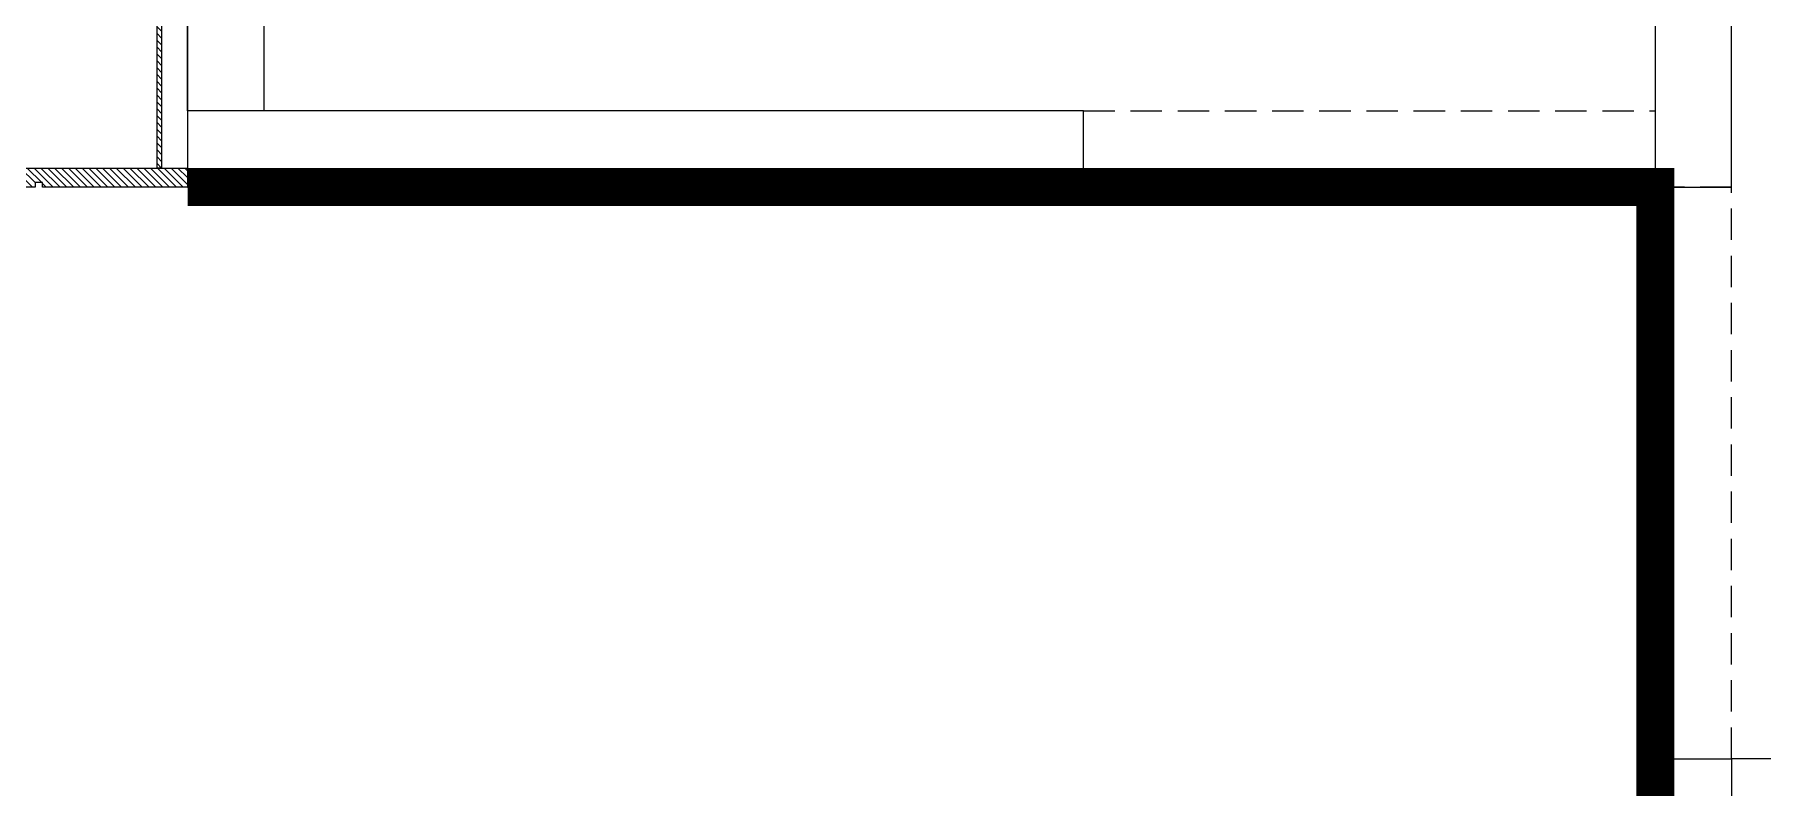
# Model space of a CAD drawing. Header units: feet. Extents: x 3060731 to 3073674, y -5462724 to -5455094.
# Drawn here: x 3068343 to 3070609, y -5457682 to -5456694 of the extents above; entities that cross this region are included whole.
import ezdxf

# ---------------------------------------------------------------- set-up
doc = ezdxf.new("R2010")
doc.units = ezdxf.units.FT
doc.header["$LTSCALE"] = 33
doc.header["$MEASUREMENT"] = 0
doc.linetypes.add('a_p6_plan_L18$0$HIDDEN', pattern=[0.375, 0.25, -0.125])
doc.linetypes.add('ACAD_ISO03W100', pattern=[30, 12, -18])
for name, color, linetype, lineweight in [('LENS-CURTAIN', 5, 'a_p6_plan_L18$0$HIDDEN', 9), ('LENS-PARTITION', 21, 'Continuous', 25), ('LK-FF&E WALL', 1, 'Continuous', 9), ('LK-FLUTTED FINISH', 20, 'Continuous', 30), ('LK-MIRROR', 133, 'Continuous', 13), ('LN-ELEVATION-1', 81, 'Continuous', 25), ('LN-ELEVATION-3', 125, 'Continuous', 18), ('LN-ELEVATION-4', 145, 'Continuous', 13), ('LN-HATCH', 251, 'Continuous', 0)]:
    doc.layers.add(name, color=color, linetype=linetype, lineweight=lineweight)
pattern_1 = [(45, (4209746.0415, 1706864.74), (-4.4901280605, 4.4901280605), [])]
pattern_2 = [(45, (4210046.0415, 1706864.74), (-4.4901280605, 4.4901280605), [])]

# ---------------------------------------------------------------- blocks, each defined once
blk = doc.blocks.new('CLENS 900')
at = {"layer": 'LN-HATCH', "ltscale": 0.5}
h = blk.add_hatch(dxfattribs=at)
h.set_pattern_fill('ANSI31', color=256, scale=50)
h.set_pattern_definition([(45, (911.795, 250), (-4.419417, 4.419417), [])])
h.paths.add_polyline_path([(0, 250), (0, 60), (6, 60), (6, 50), (0, 50), (0, 6), (25, 6), (25, 250)])
h = blk.add_hatch(dxfattribs=at)
h.set_pattern_fill('ANSI31', color=256, scale=2)
h.set_pattern_definition(pattern_1)
h.paths.add_polyline_path([(900, 250), (900, 60), (894, 60), (894, 50), (900, 50), (900, 6), (875, 6), (875, 250)])
h = blk.add_hatch(dxfattribs=at)
h.set_pattern_fill('ANSI31', color=256, scale=2)
h.set_pattern_definition(pattern_2)
h.paths.add_polyline_path([(875, 210), (25, 210), (25, 216), (875, 216)])
h = blk.add_hatch(dxfattribs=at)
h.set_pattern_fill('ANSI31', color=256, scale=2)
h.set_pattern_definition(pattern_2)
h.paths.add_polyline_path([(35, 6), (35, 0), (0, 0), (0, 6)])
h = blk.add_hatch(dxfattribs=at)
h.set_pattern_fill('ANSI31', color=256, scale=2)
h.set_pattern_definition(pattern_1)
h.paths.add_polyline_path([(865, 6), (865, 0), (900, 0), (900, 6)])
at = {"layer": 'LN-ELEVATION-1', "ltscale": 0.5}
for points in [[(0, 250), (0, 60), (6, 60), (6, 50), (0, 50), (0, 6), (25, 6), (25, 250)], [(900, 250), (900, 60), (894, 60), (894, 50), (900, 50), (900, 6), (875, 6), (875, 250)], [(875, 210), (25, 210), (25, 216), (875, 216)], [(35, 6), (35, 0), (0, 0), (0, 6)], [(865, 6), (865, 0), (900, 0), (900, 6)]]:
    blk.add_lwpolyline(points, close=True, dxfattribs=at)
at = {"layer": 'LN-ELEVATION-3', "ltscale": 0.5}
for p, q in [((25, 250), (875, 250)), ((35, 6), (865, 6)), ((865, 0), (35, 0))]:
    blk.add_line(p, q, dxfattribs=at)
at = {"layer": 'LN-ELEVATION-4', "linetype": 'ACAD_ISO03W100', "ltscale": 0.05}
blk.add_lwpolyline([(25, 30), (875, 30), (875, 18), (25, 18)], close=True, dxfattribs=at)

msp = doc.modelspace()

# ---------------------------------------------------------------- linework, layer by layer
at = {"layer": 'LENS-CURTAIN', "ltscale": 5}
for points in [[(3070468.6, -5456894.4), (3069718.6, -5456894.4), (3069718.6, -5456794.4), (3070468.6, -5456794.4)], [(3070568.6, -5456894.4), (3070468.6, -5456894.4), (3070468.6, -5457644.4), (3070568.6, -5457644.4)]]:
    msp.add_lwpolyline(points, close=True, dxfattribs=at)
at = {"layer": 'LENS-PARTITION'}
for points in [[(3070468.6, -5456894.4), (3070568.6, -5456894.4), (3070568.6, -5455244.4), (3070468.6, -5455244.4)], [(3068543.9, -5455419.4), (3068643.9, -5455419.4), (3068643.9, -5456794.4), (3068543.9, -5456794.4)], [(3068543.9, -5456894.4), (3069718.6, -5456894.4), (3069718.6, -5456794.4), (3068543.9, -5456794.4)], [(3070468.6, -5457644.4), (3070568.6, -5457644.4), (3070568.6, -5458794.4), (3070468.6, -5458794.4)], [(3070568.6, -5457744.4), (3072128.9, -5457744.4), (3072128.9, -5457644.4), (3070568.6, -5457644.4)]]:
    msp.add_lwpolyline(points, close=True, dxfattribs=at)
at = {"layer": 'LK-FLUTTED FINISH', "linetype": 'ACAD_ISO03W100', "ltscale": 0.05, "const_width": 50}
msp.add_lwpolyline([(3069718.6, -5456894.4), (3070468.6, -5456894.4), (3070468.6, -5461074.4), (3068604.1, -5461074.4)], dxfattribs=at)
at = {"layer": 'LK-MIRROR', "linetype": 'ACAD_ISO03W100', "ltscale": 0.05, "const_width": 50}
msp.add_lwpolyline([(3068543.9, -5456894.4), (3069718.6, -5456894.4)], dxfattribs=at)

# ---------------------------------------------------------------- block references
at = {"layer": 'LK-FF&E WALL', "rotation": 270}
msp.add_blockref('CLENS 900', (3068293.9, -5455994.4), dxfattribs=at)

doc.saveas('drawing.dxf')
